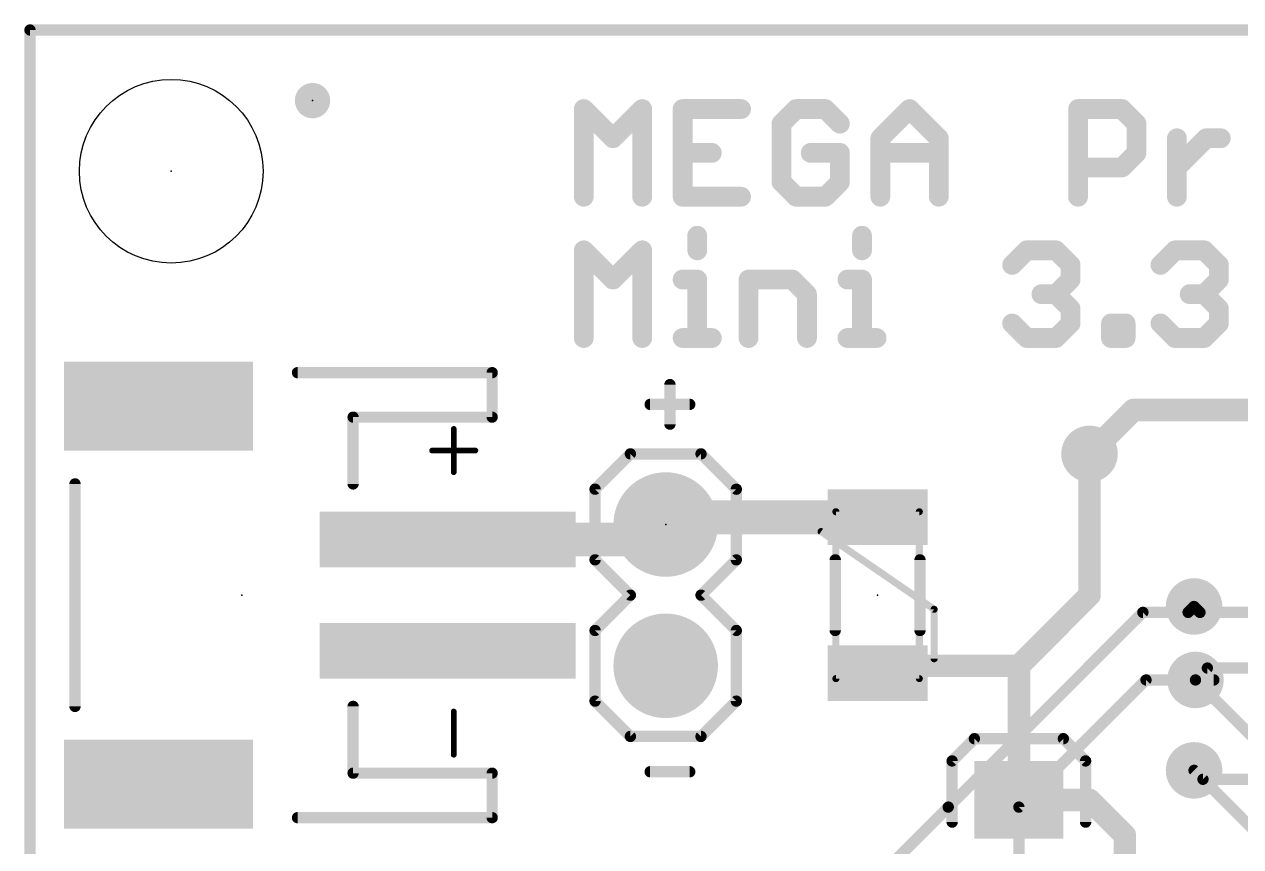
# Model space of a CAD drawing. Extents: x -1 to 63.6, y -0.1 to 40.7.
# Drawn here: x -0.1 to 21.77, y 25.96 to 40.74 of the extents above; entities that cross this region are included whole.
import ezdxf

# ---------------------------------------------------------------- set-up
doc = ezdxf.new("R2010")
doc.units = 0
for name, color, linetype in [('1', 12, 'CONTINUOUS'), ('16', 132, 'CONTINUOUS'), ('17', 110, 'CONTINUOUS'), ('18', 110, 'CONTINUOUS'), ('20', 53, 'CONTINUOUS'), ('21', 41, 'CONTINUOUS'), ('23', 53, 'CONTINUOUS'), ('51', 53, 'CONTINUOUS')]:
    doc.layers.add(name, color=color, linetype=linetype)

# ---------------------------------------------------------------- blocks, each defined once
blk = doc.blocks.new('RECT')
blk.add_solid([(-0.5, -0.5), (0.5, -0.5), (-0.5, 0.5), (0.5, 0.5)])
blk = doc.blocks.new('ROUNDP')
at = {"const_width": 0.5}
blk.add_lwpolyline([(0, -0.25, 1), (0, 0.25, 1), (0, -0.25)], format="xyb", dxfattribs=at)
blk = doc.blocks.new('PIE')
at = {"const_width": 0.5}
blk.add_lwpolyline([(0, -0.25, 1), (0, 0.25, 1), (0, -0.25)], format="xyb", dxfattribs=at)
blk = doc.blocks.new('ROUNDV')
at = {"const_width": 0.5}
blk.add_lwpolyline([(0, -0.25, 1), (0, 0.25, 1), (0, -0.25)], format="xyb", dxfattribs=at)

msp = doc.modelspace()

# ---------------------------------------------------------------- linework, layer by layer
at = {"layer": '1'}
for points, const_width in [([(0, 40.64), (0, 0)], 0.2032), ([(63.5, 40.64), (0, 40.64)], 0.2032), ([(19.05, 30.48), (19.05, 33.02)], 0.4064), ([(11.43, 31.75), (11.56, 31.88)], 0.6096), ([(11.56, 31.88), (15.24, 31.88)], 0.6096), ([(11.16, 31.48), (11.43, 31.75)], 0.6096), ([(7.51, 31.48), (11.16, 31.48)], 0.6096), ([(17.78, 29.21), (19.05, 30.48)], 0.4064), ([(20.9296, 30.2768), (21.0364, 30.17)], 0.2032), ([(21.0364, 30.17), (22.86, 30.17)], 0.2032), ([(15.37, 29.21), (15.24, 29.08)], 0.4064), ([(17.78, 29.21), (15.37, 29.21)], 0.4064), ([(17.78, 26.8), (17.78, 29.21)], 0.4064), ([(20.955, 28.956), (21.169, 29.17)], 0.2032), ([(21.169, 29.17), (22.86, 29.17)], 0.2032), ([(20.9296, 27.3304), (21.09, 27.17)], 0.2032), ([(21.09, 27.17), (22.86, 27.17)], 0.2032), ([(19.047, 26.8), (17.78, 26.8)], 0.4064), ([(19.685, 26.162), (19.047, 26.8)], 0.4064), ([(19.685, 20.701), (19.685, 26.162)], 0.4064)]:
    msp.add_lwpolyline(points, dxfattribs=dict(at, const_width=const_width))
for points, const_width in [([(0.0508, 40.64, 1), (-0.0508, 40.64)], 0.1016), ([(0, 40.6908, 1), (0, 40.5892)], 0.1016), ([(19.1516, 33.02, 1), (18.9484, 33.02)], 0.2032), ([(11.56, 32.0324, 1), (11.56, 31.7276)], 0.3048), ([(11.6678, 31.7722, 1), (11.4522, 31.9878)], 0.3048), ([(15.24, 31.7276, 1), (15.24, 32.0324)], 0.3048), ([(11.3222, 31.8578, 1), (11.5378, 31.6422)], 0.3048), ([(11.5378, 31.6422, 1), (11.3222, 31.8578)], 0.3048), ([(7.51, 31.6324, 1), (7.51, 31.3276)], 0.3048), ([(11.0522, 31.5878, 1), (11.2678, 31.3722)], 0.3048), ([(11.16, 31.3276, 1), (11.16, 31.6324)], 0.3048), ([(19.1218, 30.4082, 1), (18.9782, 30.5518)], 0.2032), ([(18.9484, 30.48, 1), (19.1516, 30.48)], 0.2032), ([(20.9655, 30.3127, 1), (20.8937, 30.2409)], 0.1016), ([(21.0364, 30.2208, 1), (21.0364, 30.1192)], 0.1016), ([(21.0005, 30.1341, 1), (21.0723, 30.2059)], 0.1016), ([(15.37, 29.3116, 1), (15.37, 29.1084)], 0.2032), ([(15.4418, 29.1382, 1), (15.2982, 29.2818)], 0.2032), ([(17.8816, 29.21, 1), (17.6784, 29.21)], 0.2032), ([(17.7082, 29.2818, 1), (17.8518, 29.1382)], 0.2032), ([(17.78, 29.1084, 1), (17.78, 29.3116)], 0.2032), ([(15.1682, 29.1518, 1), (15.3118, 29.0082)], 0.2032), ([(21.169, 29.2208, 1), (21.169, 29.1192)], 0.1016), ([(21.2049, 29.1341, 1), (21.1331, 29.2059)], 0.1016), ([(20.9191, 28.9919, 1), (20.9909, 28.9201)], 0.1016), ([(20.9655, 27.3663, 1), (20.8937, 27.2945)], 0.1016), ([(21.09, 27.2208, 1), (21.09, 27.1192)], 0.1016), ([(21.0541, 27.1341, 1), (21.1259, 27.2059)], 0.1016), ([(17.78, 26.9016, 1), (17.78, 26.6984)], 0.2032), ([(17.6784, 26.8, 1), (17.8816, 26.8)], 0.2032), ([(19.1188, 26.8718, 1), (18.9752, 26.7282)], 0.2032), ([(19.047, 26.6984, 1), (19.047, 26.9016)], 0.2032), ([(19.7866, 26.162, 1), (19.5834, 26.162)], 0.2032), ([(19.6132, 26.0902, 1), (19.7568, 26.2338)], 0.2032)]:
    msp.add_lwpolyline(points, format="xyb", dxfattribs=dict(at, const_width=const_width))
at = {"layer": '16'}
for points, const_width in [([(0, 0), (0, 40.64)], 0.2032), ([(0, 40.64), (63.5, 40.64)], 0.2032), ([(19.05, 33.02), (19.8374, 33.8074)], 0.4064), ([(19.8374, 33.8074), (31.1658, 33.8074)], 0.4064), ([(16.51, 26.67), (20.01, 30.17)], 0.2032), ([(20.01, 30.17), (20.8228, 30.17)], 0.2032), ([(20.8228, 30.17), (20.9296, 30.2768)], 0.2032), ([(17.78, 26.67), (20.066, 28.956)], 0.2032), ([(20.066, 28.956), (20.955, 28.956)], 0.2032), ([(20.955, 28.956), (24.591, 25.32)], 0.2032), ([(20.955, 28.956), (21.2852, 28.956)], 0.2032), ([(20.9296, 27.3304), (25.5016, 22.7584)], 0.2032), ([(13.3096, 23.4696), (16.51, 26.67)], 0.2032), ([(17.78, 24.13), (17.78, 26.67)], 0.2032)]:
    msp.add_lwpolyline(points, dxfattribs=dict(at, const_width=const_width))
for points, const_width in [([(0.0508, 40.64, 1), (-0.0508, 40.64)], 0.1016), ([(0, 40.6908, 1), (0, 40.5892)], 0.1016), ([(19.8374, 33.909, 1), (19.8374, 33.7058)], 0.2032), ([(19.9092, 33.7356, 1), (19.7656, 33.8792)], 0.2032), ([(18.9782, 33.0918, 1), (19.1218, 32.9482)], 0.2032), ([(20.01, 30.2208, 1), (20.01, 30.1192)], 0.1016), ([(20.0459, 30.1341, 1), (19.9741, 30.2059)], 0.1016), ([(20.7869, 30.2059, 1), (20.8587, 30.1341)], 0.1016), ([(20.8228, 30.1192, 1), (20.8228, 30.2208)], 0.1016), ([(20.9655, 30.2409, 1), (20.8937, 30.3127)], 0.1016), ([(20.066, 29.0068, 1), (20.066, 28.9052)], 0.1016), ([(20.1019, 28.9201, 1), (20.0301, 28.9919)], 0.1016), ([(20.9909, 28.9919, 1), (20.9191, 28.9201)], 0.1016), ([(20.955, 29.0068, 1), (20.955, 28.9052)], 0.1016), ([(20.955, 28.9052, 1), (20.955, 29.0068)], 0.1016), ([(21.2852, 28.9052, 1), (21.2852, 29.0068)], 0.1016), ([(20.9655, 27.3663, 1), (20.8937, 27.2945)], 0.1016), ([(16.4741, 26.7059, 1), (16.5459, 26.6341)], 0.1016), ([(16.5459, 26.6341, 1), (16.4741, 26.7059)], 0.1016), ([(17.8308, 26.67, 1), (17.7292, 26.67)], 0.1016), ([(17.7441, 26.7059, 1), (17.8159, 26.6341)], 0.1016)]:
    msp.add_lwpolyline(points, format="xyb", dxfattribs=dict(at, const_width=const_width))
at = {"layer": '20', "const_width": 0.2032}
for points in [[(63.5, 40.64), (0, 40.64)], [(0, 40.64), (0, 0)]]:
    msp.add_lwpolyline(points, dxfattribs=at)
at = {"layer": '20', "const_width": 0.1016}
for points in [[(0, 40.6908, 1), (0, 40.5892)], [(0.0508, 40.64, 1), (-0.0508, 40.64)]]:
    msp.add_lwpolyline(points, format="xyb", dxfattribs=at)
at = {"layer": '20'}
msp.add_circle((2.54, 38.1), 1.651, dxfattribs=at)
at = {"layer": '21'}
for points, const_width in [([(10.0197, 39.2818, 1), (9.8939, 39.1561)], 0.1778), ([(10.0457, 39.2189, 1), (9.8679, 39.2189)], 0.1778), ([(11.0965, 39.2189, 1), (10.9187, 39.2189)], 0.1778), ([(11.0704, 39.1561, 1), (10.9447, 39.2818)], 0.1778), ([(11.7343, 39.3078, 1), (11.7343, 39.13)], 0.1778), ([(11.8232, 39.2189, 1), (11.6454, 39.2189)], 0.1778), ([(12.785, 39.13, 1), (12.785, 39.3078)], 0.1778), ([(13.7745, 39.3078, 1), (13.7745, 39.13)], 0.1778), ([(13.8373, 39.1561, 1), (13.7116, 39.2818)], 0.1778), ([(14.3627, 39.2818, 1), (14.237, 39.1561)], 0.1778), ([(14.2998, 39.13, 1), (14.2998, 39.3078)], 0.1778), ([(15.8775, 39.2818, 1), (15.7518, 39.1561)], 0.1778), ([(15.8775, 39.1561, 1), (15.7518, 39.2818)], 0.1778), ([(18.9331, 39.2189, 1), (18.7553, 39.2189)], 0.1778), ([(18.8442, 39.3078, 1), (18.8442, 39.13)], 0.1778), ([(19.6952, 39.2818, 1), (19.5694, 39.1561)], 0.1778), ([(19.6323, 39.13, 1), (19.6323, 39.3078)], 0.1778), ([(13.6007, 38.9563, 1), (13.4229, 38.9563)], 0.1778), ([(13.4489, 39.0191, 1), (13.5746, 38.8934)], 0.1778), ([(14.4997, 38.8934, 1), (14.6254, 39.0191)], 0.1778), ([(19.9839, 38.9563, 1), (19.8061, 38.9563)], 0.1778), ([(19.8321, 38.8934, 1), (19.9578, 39.0191)], 0.1778), ([(10.4193, 38.7564, 1), (10.545, 38.6307)], 0.1778), ([(10.4193, 38.6307, 1), (10.545, 38.7564)], 0.1778), ([(15.3782, 38.6936, 1), (15.2004, 38.6936)], 0.1778), ([(15.2264, 38.7564, 1), (15.3521, 38.6307)], 0.1778), ([(16.4289, 38.6936, 1), (16.2511, 38.6936)], 0.1778), ([(16.2772, 38.6307, 1), (16.4029, 38.7564)], 0.1778), ([(20.7106, 38.6936, 1), (20.5328, 38.6936)], 0.1778), ([(21.1471, 38.7825, 1), (21.1471, 38.6047)], 0.1778), ([(21.2099, 38.6307, 1), (21.0842, 38.7564)], 0.1778), ([(21.4098, 38.6047, 1), (21.4098, 38.7825)], 0.1778), ([(11.7343, 38.5198, 1), (11.7343, 38.342)], 0.1778), ([(12.2597, 38.342, 1), (12.2597, 38.5198)], 0.1778), ([(14.0372, 38.5198, 1), (14.0372, 38.342)], 0.1778), ([(14.6514, 38.4309, 1), (14.4736, 38.4309)], 0.1778), ([(14.5625, 38.342, 1), (14.5625, 38.5198)], 0.1778), ([(15.2893, 38.5198, 1), (15.2893, 38.342)], 0.1778), ([(16.34, 38.342, 1), (16.34, 38.5198)], 0.1778), ([(19.8061, 38.4309, 1), (19.9839, 38.4309)], 0.1778), ([(19.9578, 38.368, 1), (19.8321, 38.4937)], 0.1778), ([(18.8442, 38.2571, 1), (18.8442, 38.0793)], 0.1778), ([(19.5694, 38.231, 1), (19.6952, 38.1053)], 0.1778), ([(19.6323, 38.0793, 1), (19.6323, 38.2571)], 0.1778), ([(20.5588, 38.231, 1), (20.6846, 38.1053)], 0.1778), ([(13.5746, 37.9684, 1), (13.4489, 37.8426)], 0.1778), ([(14.6254, 37.8426, 1), (14.4997, 37.9684)], 0.1778), ([(13.4229, 37.9055, 1), (13.6007, 37.9055)], 0.1778), ([(14.4736, 37.9055, 1), (14.6514, 37.9055)], 0.1778), ([(9.8679, 37.6428, 1), (10.0457, 37.6428)], 0.1778), ([(10.9187, 37.6428, 1), (11.0965, 37.6428)], 0.1778), ([(11.7343, 37.7317, 1), (11.7343, 37.5539)], 0.1778), ([(11.6454, 37.6428, 1), (11.8232, 37.6428)], 0.1778), ([(12.785, 37.5539, 1), (12.785, 37.7317)], 0.1778), ([(13.7745, 37.7317, 1), (13.7745, 37.5539)], 0.1778), ([(13.7116, 37.5799, 1), (13.8373, 37.7057)], 0.1778), ([(14.237, 37.7057, 1), (14.3627, 37.5799)], 0.1778), ([(14.2998, 37.5539, 1), (14.2998, 37.7317)], 0.1778), ([(15.2004, 37.6428, 1), (15.3782, 37.6428)], 0.1778), ([(16.2511, 37.6428, 1), (16.4289, 37.6428)], 0.1778), ([(18.7553, 37.6428, 1), (18.9331, 37.6428)], 0.1778), ([(20.5328, 37.6428, 1), (20.7106, 37.6428)], 0.1778), ([(12.0859, 36.9416, 1), (11.9081, 36.9416)], 0.1778), ([(15.0484, 36.9416, 1), (14.8705, 36.9416)], 0.1778), ([(10.0197, 36.7418, 1), (9.8939, 36.6161)], 0.1778), ([(10.0457, 36.6789, 1), (9.8679, 36.6789)], 0.1778), ([(11.0965, 36.6789, 1), (10.9187, 36.6789)], 0.1778), ([(11.0704, 36.6161, 1), (10.9447, 36.7418)], 0.1778), ([(11.9081, 36.6789, 1), (12.0859, 36.6789)], 0.1778), ([(14.8705, 36.6789, 1), (15.0484, 36.6789)], 0.1778), ([(17.9219, 36.7678, 1), (17.9219, 36.59)], 0.1778), ([(17.9848, 36.6161, 1), (17.8591, 36.7418)], 0.1778), ([(18.5102, 36.7418, 1), (18.3844, 36.6161)], 0.1778), ([(18.4473, 36.59, 1), (18.4473, 36.7678)], 0.1778), ([(20.5882, 36.7678, 1), (20.5882, 36.59)], 0.1778), ([(20.651, 36.6161, 1), (20.5253, 36.7418)], 0.1778), ([(21.1764, 36.7418, 1), (21.0507, 36.6161)], 0.1778), ([(21.1135, 36.59, 1), (21.1135, 36.7678)], 0.1778), ([(17.5964, 36.4791, 1), (17.7221, 36.3534)], 0.1778), ([(18.7989, 36.4163, 1), (18.6211, 36.4163)], 0.1778), ([(18.6471, 36.3534, 1), (18.7729, 36.4791)], 0.1778), ([(20.2626, 36.4791, 1), (20.3883, 36.3534)], 0.1778), ([(21.4651, 36.4163, 1), (21.2873, 36.4163)], 0.1778), ([(21.3134, 36.3534, 1), (21.4391, 36.4791)], 0.1778), ([(10.4193, 36.2164, 1), (10.545, 36.0907)], 0.1778), ([(10.4193, 36.0907, 1), (10.545, 36.2164)], 0.1778), ([(11.7343, 36.2425, 1), (11.7343, 36.0647)], 0.1778), ([(12.0859, 36.1536, 1), (11.9081, 36.1536)], 0.1778), ([(11.997, 36.0647, 1), (11.997, 36.2425)], 0.1778), ([(13.0082, 36.1536, 1), (12.8304, 36.1536)], 0.1778), ([(12.9193, 36.2425, 1), (12.9193, 36.0647)], 0.1778), ([(13.7702, 36.2164, 1), (13.6445, 36.0907)], 0.1778), ([(13.7073, 36.0647, 1), (13.7073, 36.2425)], 0.1778), ([(14.6968, 36.2425, 1), (14.6968, 36.0647)], 0.1778), ([(15.0484, 36.1536, 1), (14.8705, 36.1536)], 0.1778), ([(14.9595, 36.0647, 1), (14.9595, 36.2425)], 0.1778), ([(18.7729, 36.0907, 1), (18.6471, 36.2164)], 0.1778), ([(21.4391, 36.0907, 1), (21.3134, 36.2164)], 0.1778), ([(18.6211, 36.1536, 1), (18.7989, 36.1536)], 0.1778), ([(21.2873, 36.1536, 1), (21.4651, 36.1536)], 0.1778), ([(14.0589, 35.8909, 1), (13.8811, 35.8909)], 0.1778), ([(13.9072, 35.828, 1), (14.0329, 35.9537)], 0.1778), ([(18.1846, 35.9798, 1), (18.1846, 35.802)], 0.1778), ([(18.5102, 35.9537, 1), (18.3844, 35.828)], 0.1778), ([(18.3844, 35.9537, 1), (18.5102, 35.828)], 0.1778), ([(18.4473, 35.802, 1), (18.4473, 35.9798)], 0.1778), ([(20.8508, 35.9798, 1), (20.8508, 35.802)], 0.1778), ([(21.1764, 35.9537, 1), (21.0507, 35.828)], 0.1778), ([(21.0507, 35.9537, 1), (21.1764, 35.828)], 0.1778), ([(21.1135, 35.802, 1), (21.1135, 35.9798)], 0.1778), ([(18.7989, 35.6282, 1), (18.6211, 35.6282)], 0.1778), ([(18.6471, 35.5653, 1), (18.7729, 35.691)], 0.1778), ([(21.4651, 35.6282, 1), (21.2873, 35.6282)], 0.1778), ([(21.3134, 35.5653, 1), (21.4391, 35.691)], 0.1778), ([(17.7221, 35.4284, 1), (17.5964, 35.3026)], 0.1778), ([(18.6211, 35.3655, 1), (18.7989, 35.3655)], 0.1778), ([(18.7729, 35.3026, 1), (18.6471, 35.4284)], 0.1778), ([(19.5256, 35.3655, 1), (19.3478, 35.3655)], 0.1778), ([(19.4367, 35.4544, 1), (19.4367, 35.2766)], 0.1778), ([(19.7883, 35.3655, 1), (19.6105, 35.3655)], 0.1778), ([(19.6994, 35.2766, 1), (19.6994, 35.4544)], 0.1778), ([(20.3883, 35.4284, 1), (20.2626, 35.3026)], 0.1778), ([(21.2873, 35.3655, 1), (21.4651, 35.3655)], 0.1778), ([(21.4391, 35.3026, 1), (21.3134, 35.4284)], 0.1778), ([(11.7343, 35.1917, 1), (11.7343, 35.0139)], 0.1778), ([(12.2597, 35.0139, 1), (12.2597, 35.1917)], 0.1778), ([(14.6968, 35.1917, 1), (14.6968, 35.0139)], 0.1778), ([(15.2221, 35.0139, 1), (15.2221, 35.1917)], 0.1778), ([(17.9219, 35.1917, 1), (17.9219, 35.0139)], 0.1778), ([(17.8591, 35.0399, 1), (17.9848, 35.1657)], 0.1778), ([(18.3844, 35.1657, 1), (18.5102, 35.0399)], 0.1778), ([(18.4473, 35.0139, 1), (18.4473, 35.1917)], 0.1778), ([(19.4367, 35.1917, 1), (19.4367, 35.0139)], 0.1778), ([(19.6994, 35.0139, 1), (19.6994, 35.1917)], 0.1778), ([(20.5882, 35.1917, 1), (20.5882, 35.0139)], 0.1778), ([(20.5253, 35.0399, 1), (20.651, 35.1657)], 0.1778), ([(21.0507, 35.1657, 1), (21.1764, 35.0399)], 0.1778), ([(21.1135, 35.0139, 1), (21.1135, 35.1917)], 0.1778), ([(9.8679, 35.1028, 1), (10.0457, 35.1028)], 0.1778), ([(10.9187, 35.1028, 1), (11.0965, 35.1028)], 0.1778), ([(11.9081, 35.1028, 1), (12.0859, 35.1028)], 0.1778), ([(12.8304, 35.1028, 1), (13.0082, 35.1028)], 0.1778), ([(13.8811, 35.1028, 1), (14.0589, 35.1028)], 0.1778), ([(14.8705, 35.1028, 1), (15.0484, 35.1028)], 0.1778), ([(19.3478, 35.1028, 1), (19.5256, 35.1028)], 0.1778), ([(19.6105, 35.1028, 1), (19.7883, 35.1028)], 0.1778), ([(4.81, 34.5308, 1), (4.81, 34.4292)], 0.1016), ([(8.3608, 34.48, 1), (8.2592, 34.48)], 0.1016), ([(8.31, 34.4292, 1), (8.31, 34.5308)], 0.1016), ([(11.5573, 34.2654, 1), (11.4557, 34.2654)], 0.1016), ([(11.1506, 33.9603, 1), (11.1506, 33.8587)], 0.1016), ([(11.8624, 33.8587, 1), (11.8624, 33.9603)], 0.1016), ([(5.8608, 33.68, 1), (5.7592, 33.68)], 0.1016), ([(5.81, 33.7308, 1), (5.81, 33.6292)], 0.1016), ([(8.2592, 33.68, 1), (8.3608, 33.68)], 0.1016), ([(8.31, 33.6292, 1), (8.31, 33.7308)], 0.1016), ([(11.4557, 33.5536, 1), (11.5573, 33.5536)], 0.1016), ([(10.795, 33.0708, 1), (10.795, 32.9692)], 0.1016), ([(10.8309, 32.9841, 1), (10.7591, 33.0559)], 0.1016), ([(12.1009, 33.0559, 1), (12.0291, 32.9841)], 0.1016), ([(12.065, 32.9692, 1), (12.065, 33.0708)], 0.1016), ([(0.8608, 32.48, 1), (0.7592, 32.48)], 0.1016), ([(5.7592, 32.48, 1), (5.8608, 32.48)], 0.1016), ([(10.2108, 32.385, 1), (10.1092, 32.385)], 0.1016), ([(10.1241, 32.4209, 1), (10.1959, 32.3491)], 0.1016), ([(12.7508, 32.385, 1), (12.6492, 32.385)], 0.1016), ([(12.6641, 32.3491, 1), (12.7359, 32.4209)], 0.1016), ([(10.1959, 31.1509, 1), (10.1241, 31.0791)], 0.1016), ([(10.1092, 31.115, 1), (10.2108, 31.115)], 0.1016), ([(12.6492, 31.115, 1), (12.7508, 31.115)], 0.1016), ([(12.7359, 31.0791, 1), (12.6641, 31.1509)], 0.1016), ([(14.5288, 31.115, 1), (14.4272, 31.115)], 0.1016), ([(16.0528, 31.115, 1), (15.9512, 31.115)], 0.1016), ([(10.8309, 30.4441, 1), (10.7591, 30.5159)], 0.1016), ([(10.7591, 30.4441, 1), (10.8309, 30.5159)], 0.1016), ([(12.1009, 30.5159, 1), (12.0291, 30.4441)], 0.1016), ([(12.0291, 30.5159, 1), (12.1009, 30.4441)], 0.1016), ([(10.2108, 29.845, 1), (10.1092, 29.845)], 0.1016), ([(10.1241, 29.8809, 1), (10.1959, 29.8091)], 0.1016), ([(12.7508, 29.845, 1), (12.6492, 29.845)], 0.1016), ([(12.6641, 29.8091, 1), (12.7359, 29.8809)], 0.1016), ([(14.4272, 29.845, 1), (14.5288, 29.845)], 0.1016), ([(15.9512, 29.845, 1), (16.0528, 29.845)], 0.1016), ([(10.1959, 28.6109, 1), (10.1241, 28.5391)], 0.1016), ([(12.7359, 28.5391, 1), (12.6641, 28.6109)], 0.1016), ([(0.7592, 28.48, 1), (0.8608, 28.48)], 0.1016), ([(5.8608, 28.48, 1), (5.7592, 28.48)], 0.1016), ([(10.1092, 28.575, 1), (10.2108, 28.575)], 0.1016), ([(12.6492, 28.575, 1), (12.7508, 28.575)], 0.1016), ([(10.795, 27.9908, 1), (10.795, 27.8892)], 0.1016), ([(10.7591, 27.9041, 1), (10.8309, 27.9759)], 0.1016), ([(12.0291, 27.9759, 1), (12.1009, 27.9041)], 0.1016), ([(12.065, 27.8892, 1), (12.065, 27.9908)], 0.1016), ([(16.98, 27.9508, 1), (16.98, 27.8492)], 0.1016), ([(17.0159, 27.8641, 1), (16.9441, 27.9359)], 0.1016), ([(18.6159, 27.9359, 1), (18.5441, 27.8641)], 0.1016), ([(18.58, 27.8492, 1), (18.58, 27.9508)], 0.1016), ([(16.6308, 27.5, 1), (16.5292, 27.5)], 0.1016), ([(16.5441, 27.5359, 1), (16.6159, 27.4641)], 0.1016), ([(19.0308, 27.5, 1), (18.9292, 27.5)], 0.1016), ([(18.9441, 27.4641, 1), (19.0159, 27.5359)], 0.1016), ([(5.81, 27.3308, 1), (5.81, 27.2292)], 0.1016), ([(8.3608, 27.28, 1), (8.2592, 27.28)], 0.1016), ([(8.31, 27.2292, 1), (8.31, 27.3308)], 0.1016), ([(11.1506, 27.3563, 1), (11.1506, 27.2547)], 0.1016), ([(11.8624, 27.2547, 1), (11.8624, 27.3563)], 0.1016), ([(5.7592, 27.28, 1), (5.8608, 27.28)], 0.1016), ([(4.81, 26.5308, 1), (4.81, 26.4292)], 0.1016), ([(8.2592, 26.48, 1), (8.3608, 26.48)], 0.1016), ([(8.31, 26.4292, 1), (8.31, 26.5308)], 0.1016), ([(16.5292, 26.4, 1), (16.6308, 26.4)], 0.1016), ([(18.9292, 26.4, 1), (19.0308, 26.4)], 0.1016)]:
    msp.add_lwpolyline(points, format="xyb", dxfattribs=dict(at, const_width=const_width))
for points, const_width in [([(9.9568, 37.6428), (9.9568, 39.2189)], 0.3556), ([(9.9568, 39.2189), (10.4822, 38.6936)], 0.3556), ([(10.4822, 38.6936), (11.0076, 39.2189)], 0.3556), ([(11.0076, 39.2189), (11.0076, 37.6428)], 0.3556), ([(12.785, 39.2189), (11.7343, 39.2189)], 0.3556), ([(11.7343, 39.2189), (11.7343, 37.6428)], 0.3556), ([(13.7745, 39.2189), (13.5118, 38.9563)], 0.3556), ([(14.2998, 39.2189), (13.7745, 39.2189)], 0.3556), ([(14.5625, 38.9563), (14.2998, 39.2189)], 0.3556), ([(15.2893, 38.6936), (15.8146, 39.2189)], 0.3556), ([(15.8146, 39.2189), (16.34, 38.6936)], 0.3556), ([(18.8442, 37.6428), (18.8442, 39.2189)], 0.3556), ([(18.8442, 39.2189), (19.6323, 39.2189)], 0.3556), ([(19.6323, 39.2189), (19.895, 38.9563)], 0.3556), ([(13.5118, 38.9563), (13.5118, 37.9055)], 0.3556), ([(19.895, 38.9563), (19.895, 38.4309)], 0.3556), ([(15.2893, 37.6428), (15.2893, 38.6936)], 0.3556), ([(16.34, 38.6936), (16.34, 37.6428)], 0.3556), ([(20.6217, 37.6428), (20.6217, 38.6936)], 0.3556), ([(20.6217, 38.1682), (21.1471, 38.6936)], 0.3556), ([(21.1471, 38.6936), (21.4098, 38.6936)], 0.3556), ([(11.7343, 38.4309), (12.2597, 38.4309)], 0.3556), ([(14.5625, 38.4309), (14.0372, 38.4309)], 0.3556), ([(14.5625, 37.9055), (14.5625, 38.4309)], 0.3556), ([(15.2893, 38.4309), (16.34, 38.4309)], 0.3556), ([(19.895, 38.4309), (19.6323, 38.1682)], 0.3556), ([(19.6323, 38.1682), (18.8442, 38.1682)], 0.3556), ([(13.5118, 37.9055), (13.7745, 37.6428)], 0.3556), ([(14.2998, 37.6428), (14.5625, 37.9055)], 0.3556), ([(11.7343, 37.6428), (12.785, 37.6428)], 0.3556), ([(13.7745, 37.6428), (14.2998, 37.6428)], 0.3556), ([(11.997, 36.9416), (11.997, 36.6789)], 0.3556), ([(14.9595, 36.9416), (14.9595, 36.6789)], 0.3556), ([(9.9568, 35.1028), (9.9568, 36.6789)], 0.3556), ([(9.9568, 36.6789), (10.4822, 36.1536)], 0.3556), ([(10.4822, 36.1536), (11.0076, 36.6789)], 0.3556), ([(11.0076, 36.6789), (11.0076, 35.1028)], 0.3556), ([(17.6592, 36.4163), (17.9219, 36.6789)], 0.3556), ([(17.9219, 36.6789), (18.4473, 36.6789)], 0.3556), ([(18.4473, 36.6789), (18.71, 36.4163)], 0.3556), ([(20.3255, 36.4163), (20.5882, 36.6789)], 0.3556), ([(20.5882, 36.6789), (21.1135, 36.6789)], 0.3556), ([(21.1135, 36.6789), (21.3762, 36.4163)], 0.3556), ([(18.71, 36.4163), (18.71, 36.1536)], 0.3556), ([(21.3762, 36.4163), (21.3762, 36.1536)], 0.3556), ([(11.7343, 36.1536), (11.997, 36.1536)], 0.3556), ([(11.997, 36.1536), (11.997, 35.1028)], 0.3556), ([(12.9193, 35.1028), (12.9193, 36.1536)], 0.3556), ([(12.9193, 36.1536), (13.7073, 36.1536)], 0.3556), ([(13.7073, 36.1536), (13.97, 35.8909)], 0.3556), ([(14.6968, 36.1536), (14.9595, 36.1536)], 0.3556), ([(14.9595, 36.1536), (14.9595, 35.1028)], 0.3556), ([(18.71, 36.1536), (18.4473, 35.8909)], 0.3556), ([(21.3762, 36.1536), (21.1135, 35.8909)], 0.3556), ([(13.97, 35.8909), (13.97, 35.1028)], 0.3556), ([(18.4473, 35.8909), (18.1846, 35.8909)], 0.3556), ([(18.4473, 35.8909), (18.71, 35.6282)], 0.3556), ([(21.1135, 35.8909), (20.8508, 35.8909)], 0.3556), ([(21.1135, 35.8909), (21.3762, 35.6282)], 0.3556), ([(18.71, 35.6282), (18.71, 35.3655)], 0.3556), ([(21.3762, 35.6282), (21.3762, 35.3655)], 0.3556), ([(17.9219, 35.1028), (17.6592, 35.3655)], 0.3556), ([(18.71, 35.3655), (18.4473, 35.1028)], 0.3556), ([(19.4367, 35.1028), (19.4367, 35.3655)], 0.3556), ([(19.4367, 35.3655), (19.6994, 35.3655)], 0.3556), ([(19.6994, 35.3655), (19.6994, 35.1028)], 0.3556), ([(20.5882, 35.1028), (20.3255, 35.3655)], 0.3556), ([(21.3762, 35.3655), (21.1135, 35.1028)], 0.3556), ([(11.7343, 35.1028), (12.2597, 35.1028)], 0.3556), ([(14.6968, 35.1028), (15.2221, 35.1028)], 0.3556), ([(18.4473, 35.1028), (17.9219, 35.1028)], 0.3556), ([(19.6994, 35.1028), (19.4367, 35.1028)], 0.3556), ([(21.1135, 35.1028), (20.5882, 35.1028)], 0.3556), ([(8.31, 34.48), (4.81, 34.48)], 0.2032), ([(8.31, 33.68), (8.31, 34.48)], 0.2032), ([(11.5065, 34.2654), (11.5065, 33.5536)], 0.2032), ([(11.1506, 33.9095), (11.8624, 33.9095)], 0.2032), ([(5.81, 32.48), (5.81, 33.68)], 0.2032), ([(5.81, 33.68), (8.31, 33.68)], 0.2032), ([(10.795, 33.02), (10.16, 32.385)], 0.2032), ([(12.065, 33.02), (10.795, 33.02)], 0.2032), ([(12.7, 32.385), (12.065, 33.02)], 0.2032), ([(0.81, 32.48), (0.81, 28.48)], 0.2032), ([(10.16, 31.115), (10.16, 32.385)], 0.2032), ([(12.7, 32.385), (12.7, 31.115)], 0.2032), ([(10.795, 30.48), (10.16, 31.115)], 0.2032), ([(12.7, 31.115), (12.065, 30.48)], 0.2032), ([(14.478, 29.845), (14.478, 31.115)], 0.2032), ([(16.002, 31.115), (16.002, 29.845)], 0.2032), ([(10.16, 29.845), (10.795, 30.48)], 0.2032), ([(12.065, 30.48), (12.7, 29.845)], 0.2032), ([(10.16, 28.575), (10.16, 29.845)], 0.2032), ([(12.7, 29.845), (12.7, 28.575)], 0.2032), ([(10.795, 27.94), (10.16, 28.575)], 0.2032), ([(12.7, 28.575), (12.065, 27.94)], 0.2032), ([(5.81, 27.28), (5.81, 28.48)], 0.2032), ([(12.065, 27.94), (10.795, 27.94)], 0.2032), ([(16.98, 27.9), (16.58, 27.5)], 0.2032), ([(18.58, 27.9), (16.98, 27.9)], 0.2032), ([(18.98, 27.5), (18.58, 27.9)], 0.2032), ([(16.58, 27.5), (16.58, 26.4)], 0.2032), ([(18.98, 26.4), (18.98, 27.5)], 0.2032), ([(8.31, 27.28), (5.81, 27.28)], 0.2032), ([(8.31, 26.48), (8.31, 27.28)], 0.2032), ([(11.1506, 27.3055), (11.8624, 27.3055)], 0.2032), ([(4.81, 26.48), (8.31, 26.48)], 0.2032)]:
    msp.add_lwpolyline(points, dxfattribs=dict(at, const_width=const_width))
at = {"layer": '23'}
for p in [(5.08, 39.37), (2.54, 38.1), (11.43, 31.75), (3.81, 30.48), (15.24, 30.48)]:
    msp.add_point(p, dxfattribs=at)
at = {"layer": '51'}
for points, const_width in [([(7.6195, 32.6898), (7.6195, 33.4694)], 0.1016), ([(7.2297, 33.0796), (8.0093, 33.0796)], 0.1016), ([(14.49, 28.98), (14.49, 31.98)], 0.127), ([(14.49, 31.98), (15.99, 31.98)], 0.127), ([(15.99, 31.98), (15.99, 28.98)], 0.127), ([(14.224, 31.623), (16.256, 30.226)], 0.127), ([(16.256, 30.226), (16.256, 29.337)], 0.127), ([(15.99, 28.98), (14.49, 28.98)], 0.127), ([(7.6195, 27.6098), (7.6195, 28.3894)], 0.1016)]:
    msp.add_lwpolyline(points, dxfattribs=dict(at, const_width=const_width))
for points, const_width in [([(7.6449, 33.4694, 1), (7.5941, 33.4694)], 0.0508), ([(7.2297, 33.105, 1), (7.2297, 33.0542)], 0.0508), ([(8.0093, 33.0542, 1), (8.0093, 33.105)], 0.0508), ([(7.5941, 32.6898, 1), (7.6449, 32.6898)], 0.0508), ([(14.5218, 31.98, 1), (14.4582, 31.98)], 0.0635), ([(14.49, 32.0117, 1), (14.49, 31.9483)], 0.0635), ([(16.0218, 31.98, 1), (15.9582, 31.98)], 0.0635), ([(15.99, 31.9483, 1), (15.99, 32.0117)], 0.0635), ([(14.242, 31.6492, 1), (14.206, 31.5968)], 0.0635), ([(16.2877, 30.226, 1), (16.2243, 30.226)], 0.0635), ([(16.238, 30.1998, 1), (16.274, 30.2522)], 0.0635), ([(16.2243, 29.337, 1), (16.2877, 29.337)], 0.0635), ([(14.4582, 28.98, 1), (14.5218, 28.98)], 0.0635), ([(14.49, 29.0117, 1), (14.49, 28.9483)], 0.0635), ([(15.9582, 28.98, 1), (16.0218, 28.98)], 0.0635), ([(15.99, 28.9483, 1), (15.99, 29.0117)], 0.0635), ([(7.6449, 28.3894, 1), (7.5941, 28.3894)], 0.0508), ([(7.5941, 27.6098, 1), (7.6449, 27.6098)], 0.0508)]:
    msp.add_lwpolyline(points, format="xyb", dxfattribs=dict(at, const_width=const_width))

# ---------------------------------------------------------------- block references
at = {"layer": '1', "xscale": 0.635, "yscale": 0.635}
msp.add_blockref('PIE', (5.08, 39.37), dxfattribs=at)
at = {"layer": '1', "rotation": 180}
for p, xscale, yscale in [((2.31, 33.88), 3.4, 1.6), ((2.31, 27.08), 3.4, 1.6), ((17.78, 26.8), 1.6, 1.4)]:
    msp.add_blockref('RECT', p, dxfattribs=dict(at, xscale=xscale, yscale=yscale))
at = {"layer": '1'}
for p, yscale, rotation in [((15.24, 31.88), 1.8, 270), ((7.51, 31.48), 4.6, 90), ((7.51, 29.48), 4.6, 90), ((15.24, 29.08), 1.8, 270)]:
    msp.add_blockref('RECT', p, dxfattribs=dict(at, yscale=yscale, rotation=rotation))
at = {"layer": '17', "xscale": 1.8796, "yscale": 1.8796}
for p in [(11.43, 31.75), (11.43, 31.75), (11.43, 29.21), (11.43, 29.21)]:
    msp.add_blockref('ROUNDP', p, dxfattribs=at)
at = {"layer": '18', "xscale": 1.016, "yscale": 1.016}
for p in [(19.05, 33.02), (19.05, 33.02), (20.9296, 30.2768), (20.9296, 30.2768), (20.955, 28.956), (20.955, 28.956), (20.9296, 27.3304), (20.9296, 27.3304)]:
    msp.add_blockref('ROUNDV', p, dxfattribs=at)
at = {"layer": '51', "xscale": 0.508, "yscale": 0.508, "rotation": 270}
for p in [(11.43, 31.75), (11.43, 29.21)]:
    msp.add_blockref('RECT', p, dxfattribs=at)

doc.saveas('drawing.dxf')
